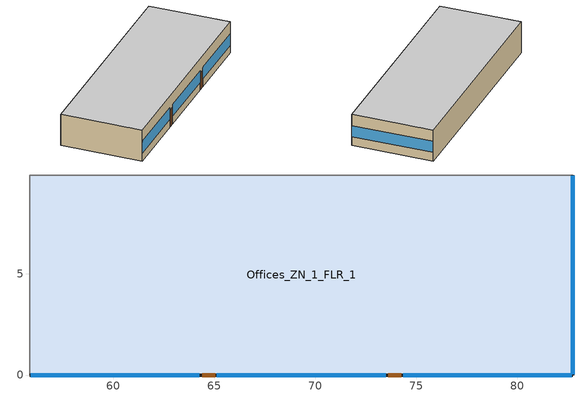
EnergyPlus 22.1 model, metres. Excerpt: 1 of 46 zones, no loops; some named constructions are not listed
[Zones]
Offices_ZN_1_FLR_1
 floor ground (Offices_ZN_1_FLR_1_Floor_Ffactor): 55.86,9.9 82.73,9.9 82.73,0 55.86,0 z0
 wall outside (nonres_ext_wall_grd): 55.86,0 82.73,0 82.73,9.9 z0:4
 wall to Gym_ZN_1_FLR_1 (int_wall): 82.73,9.9 55.86,9.9 z0:4
 wall to Lobby_ZN_1_FLR_1 (int_wall): 55.86,9.9 55.86,0 z0:4
 window (NonresWindow_U_0.369_SHGC_0.375): 82.73,0.04 82.73,9.86 z1.1:2.51; 55.9,0 64.26,0 / 65.12,0 73.48,0 / 74.34,0 82.7,0 z1:2.5
 door (Swinging Door_con): 64.4,0 65.05,0 / 73.59,0 74.24,0 z0:2.13
 ceiling to Offices_ZN_1_FLR_2 (int_slab_ceiling): 55.86,0 82.73,0 82.73,9.9 55.86,9.9 z4
[EnergyManagementSystem:Program]
OA_BASED_OPTIMUM_START_EMS_Program: IF DaylightSavings==0 && DayOfWeek>1 && DayOfWeek<7 && Hour==6 && OAT<23.9 && OAT>1.7; SET CLGSETP_SCH_Actuator = 29.44; SET HTGSETP_SCH_Actuator = 15.6; SET CLGSETP_SCH_w_SB_Actuator = 29.44; SET HTGSETP_SCH_w_SB_Actuator = 15.6; ELSEIF DaylightSavings==1 && DayOfWeek>1 && DayOfWeek<7 && Hour==5 && OAT<23.9 && OAT>1.7; SET CLGSETP_SCH_Actuator = 29.44; SET HTGSETP_SCH_Actuator = 15.6; SET CLGSETP_SCH_w_SB_Actuator = 29.44; SET HTGSETP_SCH_w_SB_Actuator = 15.6; ELSE; SET CLGSETP_SCH_Actuator = NULL; SET HTGSETP_SCH_Actuator = NULL; SET CLGSETP_SCH_w_SB_Actuator = NULL; SET HTGSETP_SCH_w_SB_Actuator = NULL; ENDIF
SetBoilerPar: SET CapRated =  965328.01; SET EtRated =  0.945; SET CapRated = (CapRated *3.412)/1000; SET SkinLossRate = 0.02; SET BoilerType = 1; IF BoilerType  == 1; IF CapRated >10000; SET PLRx = 0.2; ELSEIF CapRated >5000; SET PLRx = 0.25; ELSEIF CapRated >1000; SET PLRx = 0.33; ELSE; SET BoilerType = 2; SET PLRx = 0.2; ENDIF; ELSE; SET PLRx = 0.2; ENDIF; IF BoilerType == 1; SET CurveX = 0.975 + 0.305 * PLRx - 0.527 * (PLRx^2) + 0.249 * (PLRx^3); ELSEIF BoilerType == 2; SET CurveX = 0.907 + 0.320 * PLRx - 0.420 * (PLRx^2) + 0.193 * (PLRx^3); ELSE; SET CurveX = 0.492 + 1.41 * PLRx - 1.529 * (PLRx^2) + 0.628 * (PLRx^3); ENDIF; SET LoadX = CapRated * PLRx; SET Etx = CurveX * EtRated; SET InputEx = LoadX/Etx; SET SkinEx = CapRated * SkinLossRate; SET Ecx = (LoadX + SkinEx)/InputEx
SetBoilerCurve: IF BoilerPLR >= PLRx; IF BoilerType == 1; SET BoilerCurve = 0.975 + 0.305*BoilerPLR - 0.527*(BoilerPLR^2) + 0.249*(BoilerPLR^3); ELSEIF BoilerType == 2; SET BoilerCurve = 0.907 + 0.320*BoilerPLR - 0.420*(BoilerPLR^2) + 0.193*(BoilerPLR^3); ELSE; SET BoilerCurve = 0.492 + 1.41*BoilerPLR - 1.529*(BoilerPLR^2) + 0.628*(BoilerPLR^3); ENDIF; ELSE; IF BoilerPLR == 0; SET BoilerCurve = NULL; ELSE; IF BoilerPLR <0.05; SET BoilerCurve = (0.05/(0.05 + SkinLossRate)) * (Ecx/EtRated); ELSE; SET BoilerCurve = (BoilerPLR/(BoilerPLR + SkinLossRate)) * (Ecx/EtRated); ENDIF; ENDIF; ENDIF
[EnergyManagementSystem:GlobalVariable]
Wired_LTG
BoilerType; CapRated; EtRated; PLRx; Ecx; SkinLossRate
[EnergyManagementSystem:OutputVariable]
Wired_LTG: EMS Variable=Wired_LTG; Type of Data in Variable=Summed; Update Frequency=ZoneTimeStep; Units=J
[AvailabilityManager:NightCycle] Applicability Schedule=Always_On; Fan Schedule=HVACOperationSchd; Control Type=CycleOnAny; Thermostat Tolerance=1; Cycling Run Time Control Type=FixedRunTime; Cycling Run Time=1800
VAV_POD_1 Availability Manager; VAV_POD_2 Availability Manager; VAV_POD_3 Availability Manager; VAV_OTHER Availability Manager; PSZ-AC_3:7 Availability Manager; PSZ-AC_1:5 Availability Manager; PSZ-AC_2:6 Availability Manager; PSZ-AC_4:8 Availability Manager; PSZ-AC_5:9 Availability Manager
[Refrigeration:CompressorRack] Heat Rejection Location=ZONE; Design Condenser Fan Power=750; Condenser Type=AIRCOOLED
Name | Design Compressor Rack COP | Compressor Rack COP Function of Temperature Curve | Condenser Fan Power Function of Temperature Curve | EndUse Subcategory | Refrigeration Case Name or WalkIn Name or CaseAndWalkInList
RACK1 | 2.34 | RACK1_RackCOPfTCurve | RACK1_RackCondFanCurve2 | LowTempRefrigeration | RACK1CaseList
RACK2 | 7.12 | RACK2_RackCOPfTCurve |  | MedTempRefrigeration | RACK2CaseList
[Generator:PVWatts]
PV_module: PVWatts Version=5; DC System Capacity=126543.5; Module Type=Premium; Array Type=FixedOpenRack; System Losses=0.113; Array Geometry Type=TiltAzimuth; Tilt Angle=0; Azimuth Angle=180
[ElectricLoadCenter:Inverter:PVWatts]
PV_Inverter: DC to AC Size Ratio=1.2; Inverter Efficiency=0.96
[ElectricLoadCenter:Generators]
PV_Generator: Generator 1=PV_module; Generator 1 Rated Electric Power Output=126543.5; Generator 1 Availability Schedule=PV_SCH
[ElectricLoadCenter:Transformer]
Transformer 1: Availability Schedule=Always_On; Transformer Usage=PowerInFromGrid; Rated Capacity=225000; Phase=3; Conductor Material=Aluminum; Full Load Temperature Rise=150; Fraction of Eddy Current Losses=0.1; Performance Input Method=NominalEfficiency; Nameplate Efficiency=0.989; Per Unit Load for Nameplate Efficiency=0.35; Reference Temperature for Nameplate Efficiency=75; Consider Transformer Loss for Utility Cost=Yes; Meter 1=Wired_LTG_Electricity; Meter 2=Wired_INT_EQUIP
[ElectricLoadCenter:Distribution]
Generator: Generator List=PV_Generator; Generator Operation Scheme Type=Baseload; Electrical Buss Type=DirectCurrentWithInverter; Inverter=PV_Inverter
[Schedule:Compact]
PV_SCH; ALWAYS_ON: Through: 12/31, For: AllDays, Until: 24:00, 1
Offices Binary Occupancy: Through: 6/30, For: Weekdays, Until: 01:00, 0, Until: 02:00, 0, Until: 03:00, 0, Until: 04:00, 0, Until: 05:00, 0, Until: 06:00, 0, Until: 07:00, 0, Until: 08:00, 0, Until: 09:00, 1, Until: 10:00, 1, Until: 11:00, 1, Until: 12:00, 1, Until: 13:00, 1, Until: 14:00, 1, Until: 15:00, 1, Until: 16:00, 1, Until: 17:00, 1, Until: 18:00, 1, Until: 19:00, 1, Until: 21:00, 1, Until: 21:00, 1, Until: 22:00, 0, Until: 23:00, 0, Until: 24:00, 0, For: SummerDesignDay, Until: 08:00, 1e-09, Until: 17:00, 0.95, Until: 21:00, 0.15, Until: 24:00, 1e-09, For: WeekEnds Holidays AllOtherDays, Until: 24:00, 0, Through: 9/1, For: Weekdays, Until: 01:00, 0, Until: 02:00, 0, Until: 03:00, 0, Until: 04:00, 0, Until: 05:00, 0, Until: 06:00, 0, Until: 07:00, 0, Until: 08:00, 0, Until: 09:00, 1, Until: 10:00, 1, Until: 11:00, 1, Until: 12:00, 1, Until: 13:00, 1, Until: 14:00, 1, Until: 15:00, 1, Until: 16:00, 1, Until: 17:00, 1, Until: 18:00, 1, Until: 19:00, 1, Until: 20:00, 1, Until: 21:00, 1, Until: 22:00, 0, Until: 23:00, 0, Until: 24:00, 0, For: SummerDesignDay, Until: 24:00, 0.95, For: WeekEnds Holidays AllOtherDays, Until: 24:00, 0, Through: 12/31, For: Weekdays, Until: 01:00, 0, Until: 02:00, 0, Until: 03:00, 0, Until: 04:00, 0, Until: 05:00, 0, Until: 06:00, 0, Until: 07:00, 0, Until: 08:00, 0, Until: 09:00, 1, Until: 10:00, 1, Until: 11:00, 1, Until: 12:00, 1, Until: 13:00, 1, Until: 14:00, 1, Until: 15:00, 1, Until: 16:00, 1, Until: 17:00, 1, Until: 18:00, 1, Until: 19:00, 1, Until: 20:00, 1, Until: 21:00, 1, Until: 22:00, 0, Until: 23:00, 0, Until: 24:00, 0, For: SummerDesignDay, Until: 08:00, 1e-09, Until: 17:00, 0.95, Until: 21:00, 0.15, Until: 24:00, 1e-09, For: WeekEnds WinterDesignDay Holidays AllOtherDays, Until: 24:00, 0
HVACOperationSchd: Through: 12/31, For: Weekdays SummerDesignDay WinterDesignDay, Until: 07:00, 0, Until: 21:00, 1, Until: 24:00, 0, For: WeekEnds Holidays AllOtherDays, Until: 24:00, 0
[Curve:Quadratic]
Name | Coefficient1 Constant | Coefficient2 x | Coefficient3 x2 | Minimum Value of x | Maximum Value of x
RACK1_RackCOPfTCurve | 1.7603 | -0.0377 | 0.0004 | 10 | 35
RACK1_RackCondFanCurve2 | 0 | 0.0286 | 0 | 0 | 35
RACK2_RackCOPfTCurve | 1 | 0 | 0 | 0 | 50
HeatSys1 Boiler Efficiency Curve | 1 | 0 | 0 | 0 | 1
